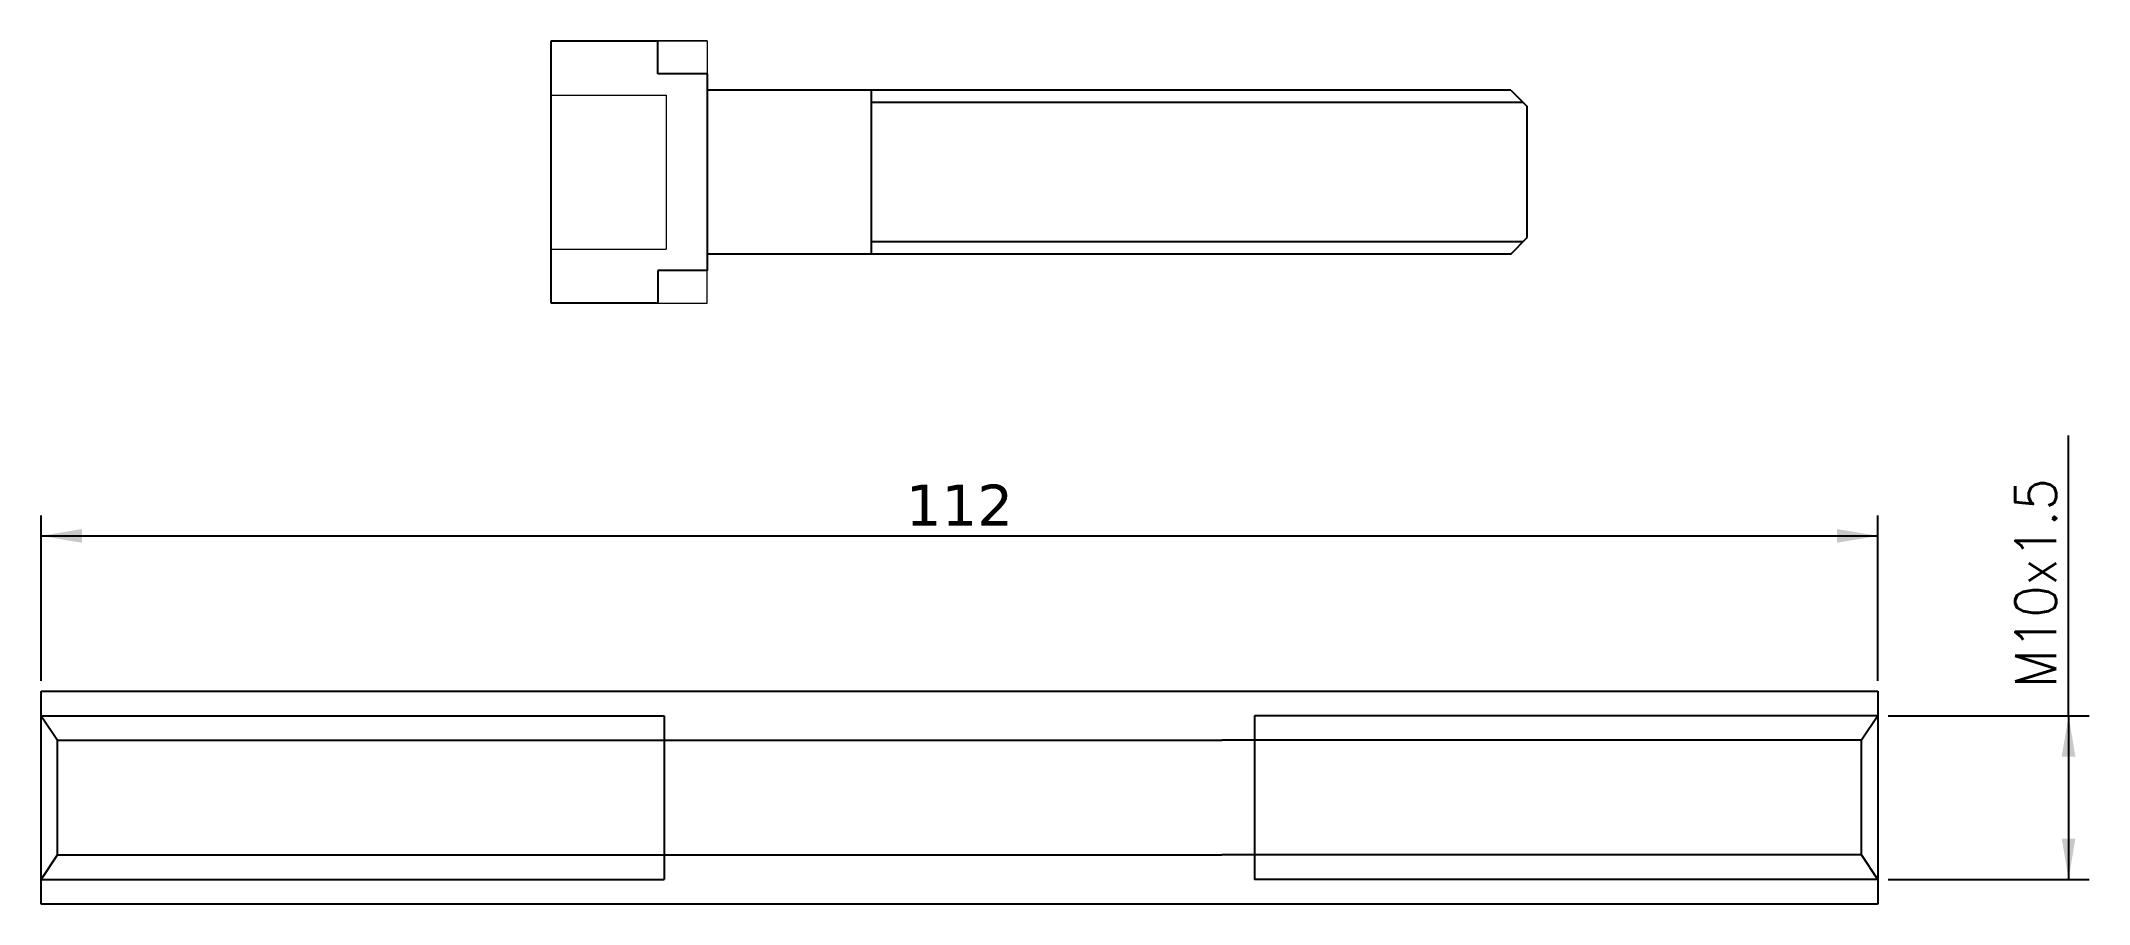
# Model space of a CAD drawing. Header units: millimetres. Extents: x 16 to 141, y 33 to 86.
import ezdxf

# ---------------------------------------------------------------- set-up
doc = ezdxf.new("R2010")
doc.units = ezdxf.units.MM
doc.linetypes.add('ACAD_ISO02W100', pattern=[15, 12, -3])
doc.layers.get('0').update_dxf_attribs({"lineweight": 25, "true_color": 0xffffff})
doc.layers.add('Main', color=7, linetype='Continuous', lineweight=25, true_color=0x000000)
doc.layers.add('Unvisible', color=7, linetype='ACAD_ISO02W100', lineweight=5, true_color=0x000000)
doc.styles.add('textstyle0', font='')
doc.styles.add('textstyle1', font='')
doc.styles.get('textstyle0').set_extended_font_data('Standard')
doc.styles.get('textstyle1').set_extended_font_data('DejaVu Sans')

# ---------------------------------------------------------------- blocks, each defined once
blk = doc.blocks.new('Hole')
for p, q in [((0, 5), (38, 5)), ((38, 5), (38, -5)), ((0, -5), (38, -5))]:
    blk.add_line(p, q)
at = {"layer": 'Main'}
for p, q in [((0, 5), (1, 3.5)), ((1, 3.5), (40, 3.5)), ((1, -3.5), (1, 3.5)), ((0, -5), (1, -3.5)), ((1, -3.5), (40, -3.5))]:
    blk.add_line(p, q, dxfattribs=at)

msp = doc.modelspace()

# ---------------------------------------------------------------- linework, layer by layer
for p, q in [((46.94, 85.65), (53.44, 85.65)), ((46.94, 69.65), (46.94, 85.65)), ((53.44, 83.65), (53.44, 85.65)), ((56.44, 83.65), (53.44, 83.65)), ((56.44, 83.65), (56.44, 71.65)), ((105.44, 82.65), (56.44, 82.65)), ((66.44, 82.65), (66.44, 72.65)), ((105.44, 82.65), (106.44, 81.65)), ((106.19, 81.9), (66.44, 81.9)), ((106.44, 73.65), (106.44, 81.65)), ((105.44, 72.65), (56.44, 72.65)), ((106.19, 73.4), (66.44, 73.4)), ((105.44, 72.65), (106.44, 73.65)), ((56.44, 71.65), (53.44, 71.65)), ((53.44, 71.65), (53.44, 69.65)), ((53.44, 69.65), (46.94, 69.65)), ((139.46, 44.48), (139.46, 61.57)), ((15.83, 46.61), (15.83, 56.7)), ((127.83, 46.61), (127.83, 56.7)), ((15.83, 55.45), (127.83, 55.45)), ((128.45, 44.48), (140.71, 44.48)), ((139.46, 44.48), (139.46, 34.48)), ((128.45, 34.48), (140.71, 34.48))]:
    msp.add_line(p, q)
for points in [[(15.83, 55.45), (18.33, 55.87), (18.33, 55.03)], [(127.83, 55.45), (125.33, 55.03), (125.33, 55.87)], [(139.46, 44.48), (139.87, 41.98), (139.04, 41.98)], [(139.46, 34.48), (139.04, 36.98), (139.87, 36.98)]]:
    msp.add_solid(points)
at = {"layer": 'Main'}
for p, q in [((15.83, 45.98), (127.83, 45.98)), ((15.83, 32.98), (15.83, 45.98)), ((127.83, 45.98), (127.83, 32.98)), ((55.83, 42.98), (87.83, 42.98)), ((55.83, 35.98), (87.83, 35.98)), ((127.83, 32.98), (15.83, 32.98))]:
    msp.add_line(p, q, dxfattribs=at)
at = {"layer": 'Unvisible'}
for p, q in [((53.44, 85.65), (56.44, 85.65)), ((56.44, 85.65), (53.44, 85.65)), ((56.44, 85.65), (56.44, 83.65)), ((46.94, 82.35), (53.94, 82.35)), ((53.94, 82.35), (53.94, 72.95)), ((46.94, 72.95), (53.94, 72.95)), ((56.44, 69.65), (56.44, 71.65)), ((53.44, 69.65), (56.44, 69.65))]:
    msp.add_line(p, q, dxfattribs=at)

# ---------------------------------------------------------------- block references
msp.add_blockref('Hole', (15.83, 39.48))
at = {"yscale": -1, "rotation": 180}
msp.add_blockref('Hole', (127.83, 39.48), dxfattribs=at)

# ---------------------------------------------------------------- texts
at = {"insert": (71.83, 57.33), "char_height": 2.5, "attachment_point": 5, "style": 'textstyle1'}
msp.add_mtext('112', dxfattribs=at)
at = {"insert": (137.46, 52.57), "char_height": 2.5, "attachment_point": 5, "rotation": 90, "style": 'textstyle0'}
msp.add_mtext('M10x1.5', dxfattribs=at)

doc.saveas('drawing.dxf')
